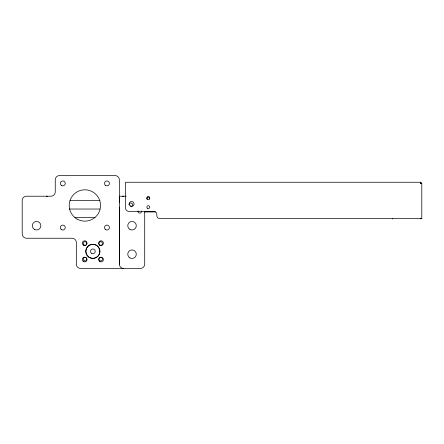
<?xml version="1.0" encoding="UTF-8"?>
<svg xmlns="http://www.w3.org/2000/svg" width="444" height="444" viewBox="0 0 444 444"><rect width="100%" height="100%" fill="white"/><g stroke="black" fill="none" stroke-linecap="round" stroke-linejoin="round"><path stroke-width="0.67" d="M119.353 201.576L119.336 202.403L119.353 196.215L126.19 196.215M420.435 182.256L125.502 182.256L125.502 207.897A3.563 3.563 0 0 0 129.065 211.461L153.996 211.461A2.847 2.847 0 0 1 156.843 214.308L156.843 215.734A2.847 2.847 0 0 0 159.69 218.581L421.8 218.581L421.8 183.622A1.365 1.365 0 0 0 420.435 182.256L420.435 183.622L421.8 183.622M70.052 200.488L99.878 200.488M69.358 209.035L99.878 209.035M144.45 211.954L155.417 211.954M75.003 217.654L95.038 217.654M420.435 183.167L420.89 183.622M119.353 207.947L119.336 207.126L119.353 264.163A4.274 4.274 0 0 0 123.626 268.437M420.89 218.104L420.89 219.009M392.396 218.437L392.396 219.009M144.705 211.311L144.705 264.163A4.274 4.274 0 0 1 140.432 268.437L80.603 268.437A4.274 4.274 0 0 1 76.329 264.163L76.329 242.513A4.274 4.274 0 0 0 72.056 238.239L26.474 238.239A4.274 4.274 0 0 1 22.2 233.966L22.2 200.488A4.274 4.274 0 0 1 26.474 196.215L50.977 196.215A4.274 4.274 0 0 0 55.25 191.941L55.25 179.837A4.274 4.274 0 0 1 59.524 175.563L115.079 175.563A4.274 4.274 0 0 1 119.353 179.837L119.353 264.163M147.064 199.278A1.426 1.426 0 0 1 148.296 197.142A1.426 1.426 0 0 1 149.528 199.278M141.514 210.9A1.782 1.782 0 0 1 139.793 213.137A1.782 1.782 0 0 1 138.073 210.9M128.965 204.762A1.782 1.782 0 0 1 130.747 202.98A1.782 1.782 0 0 1 132.528 204.762A1.782 1.782 0 0 1 130.747 206.543M122.516 196.359A4.274 4.274 0 0 1 123.626 196.215M46.415 196.215A4.274 4.274 0 0 1 47.525 196.359M91.669 253.402A2.375 2.375 0 0 0 95.227 251.343A2.375 2.375 0 0 0 91.669 249.289A2.375 2.375 0 0 0 91.669 253.402M88.689 256.943A6.982 6.982 0 0 0 99.789 252.153A6.982 6.982 0 0 0 90.093 244.933A6.982 6.982 0 0 0 88.689 256.943M84.121 245.071A1.804 1.804 0 0 0 86.824 243.512A1.804 1.804 0 0 0 84.121 241.952A1.804 1.804 0 0 0 84.121 245.071M84.121 260.739A1.804 1.804 0 0 0 86.824 259.179A1.804 1.804 0 0 0 84.121 257.62A1.804 1.804 0 0 0 84.121 260.739M99.789 260.739A1.804 1.804 0 0 0 102.492 259.179A1.804 1.804 0 0 0 99.789 257.62A1.804 1.804 0 0 0 99.789 260.739M99.789 245.071A1.804 1.804 0 0 0 102.492 243.512A1.804 1.804 0 0 0 99.789 241.952A1.804 1.804 0 0 0 99.789 245.071M147.586 208.347A1.426 1.426 0 0 0 149.722 207.115A1.426 1.426 0 0 0 147.586 205.877A1.426 1.426 0 0 0 147.586 208.347M129.892 229.404A4.274 4.274 0 0 0 136.302 225.702A4.274 4.274 0 0 0 129.892 222A4.274 4.274 0 0 0 129.892 229.404M129.892 257.892A4.274 4.274 0 0 0 136.302 254.196A4.274 4.274 0 0 0 129.892 250.494A4.274 4.274 0 0 0 129.892 257.892M34.449 229.404A4.274 4.274 0 0 0 40.859 225.702A4.274 4.274 0 0 0 34.449 222A4.274 4.274 0 0 0 34.449 229.404M61.572 229.687A2.459 2.459 0 0 0 65.257 227.556A2.459 2.459 0 0 0 61.572 225.43A2.459 2.459 0 0 0 61.572 229.687M77.045 219.047A15.668 15.668 0 0 0 100.549 205.478A15.668 15.668 0 0 0 77.045 191.908A15.668 15.668 0 0 0 77.045 219.047M61.572 185.525A2.459 2.459 0 0 0 65.257 183.394A2.459 2.459 0 0 0 61.572 181.269A2.459 2.459 0 0 0 61.572 185.525M89.294 257.514A7.121 7.121 0 0 0 99.978 251.343A7.121 7.121 0 0 0 89.294 245.177A7.121 7.121 0 0 0 89.294 257.514M99.384 261.2A2.348 2.348 0 0 0 103.319 260.145A2.348 2.348 0 0 0 100.438 257.265A2.348 2.348 0 0 0 99.384 261.2M99.872 245.188A2.348 2.348 0 0 0 103.397 243.151A2.348 2.348 0 0 0 99.872 241.12A2.348 2.348 0 0 0 99.872 245.188M83.489 261.572A2.348 2.348 0 0 0 87.013 259.535A2.348 2.348 0 0 0 83.489 257.498A2.348 2.348 0 0 0 83.489 261.572M83.489 245.188A2.348 2.348 0 0 0 87.013 243.151A2.348 2.348 0 0 0 83.489 241.12A2.348 2.348 0 0 0 83.489 245.188M105.728 229.687A2.459 2.459 0 0 0 109.413 227.556A2.459 2.459 0 0 0 105.728 225.43A2.459 2.459 0 0 0 105.728 229.687M105.728 185.525A2.459 2.459 0 0 0 109.413 183.394A2.459 2.459 0 0 0 105.728 181.269A2.459 2.459 0 0 0 105.728 185.525M147.569 199.19A1.46 1.46 0 0 0 149.756 197.924A1.46 1.46 0 0 0 147.569 196.659A1.46 1.46 0 0 0 147.569 199.19M130.419 206.005A2.42 2.42 0 0 0 134.049 203.907A2.42 2.42 0 0 0 130.419 201.809A2.42 2.42 0 0 0 130.419 206.005"/></g></svg>
